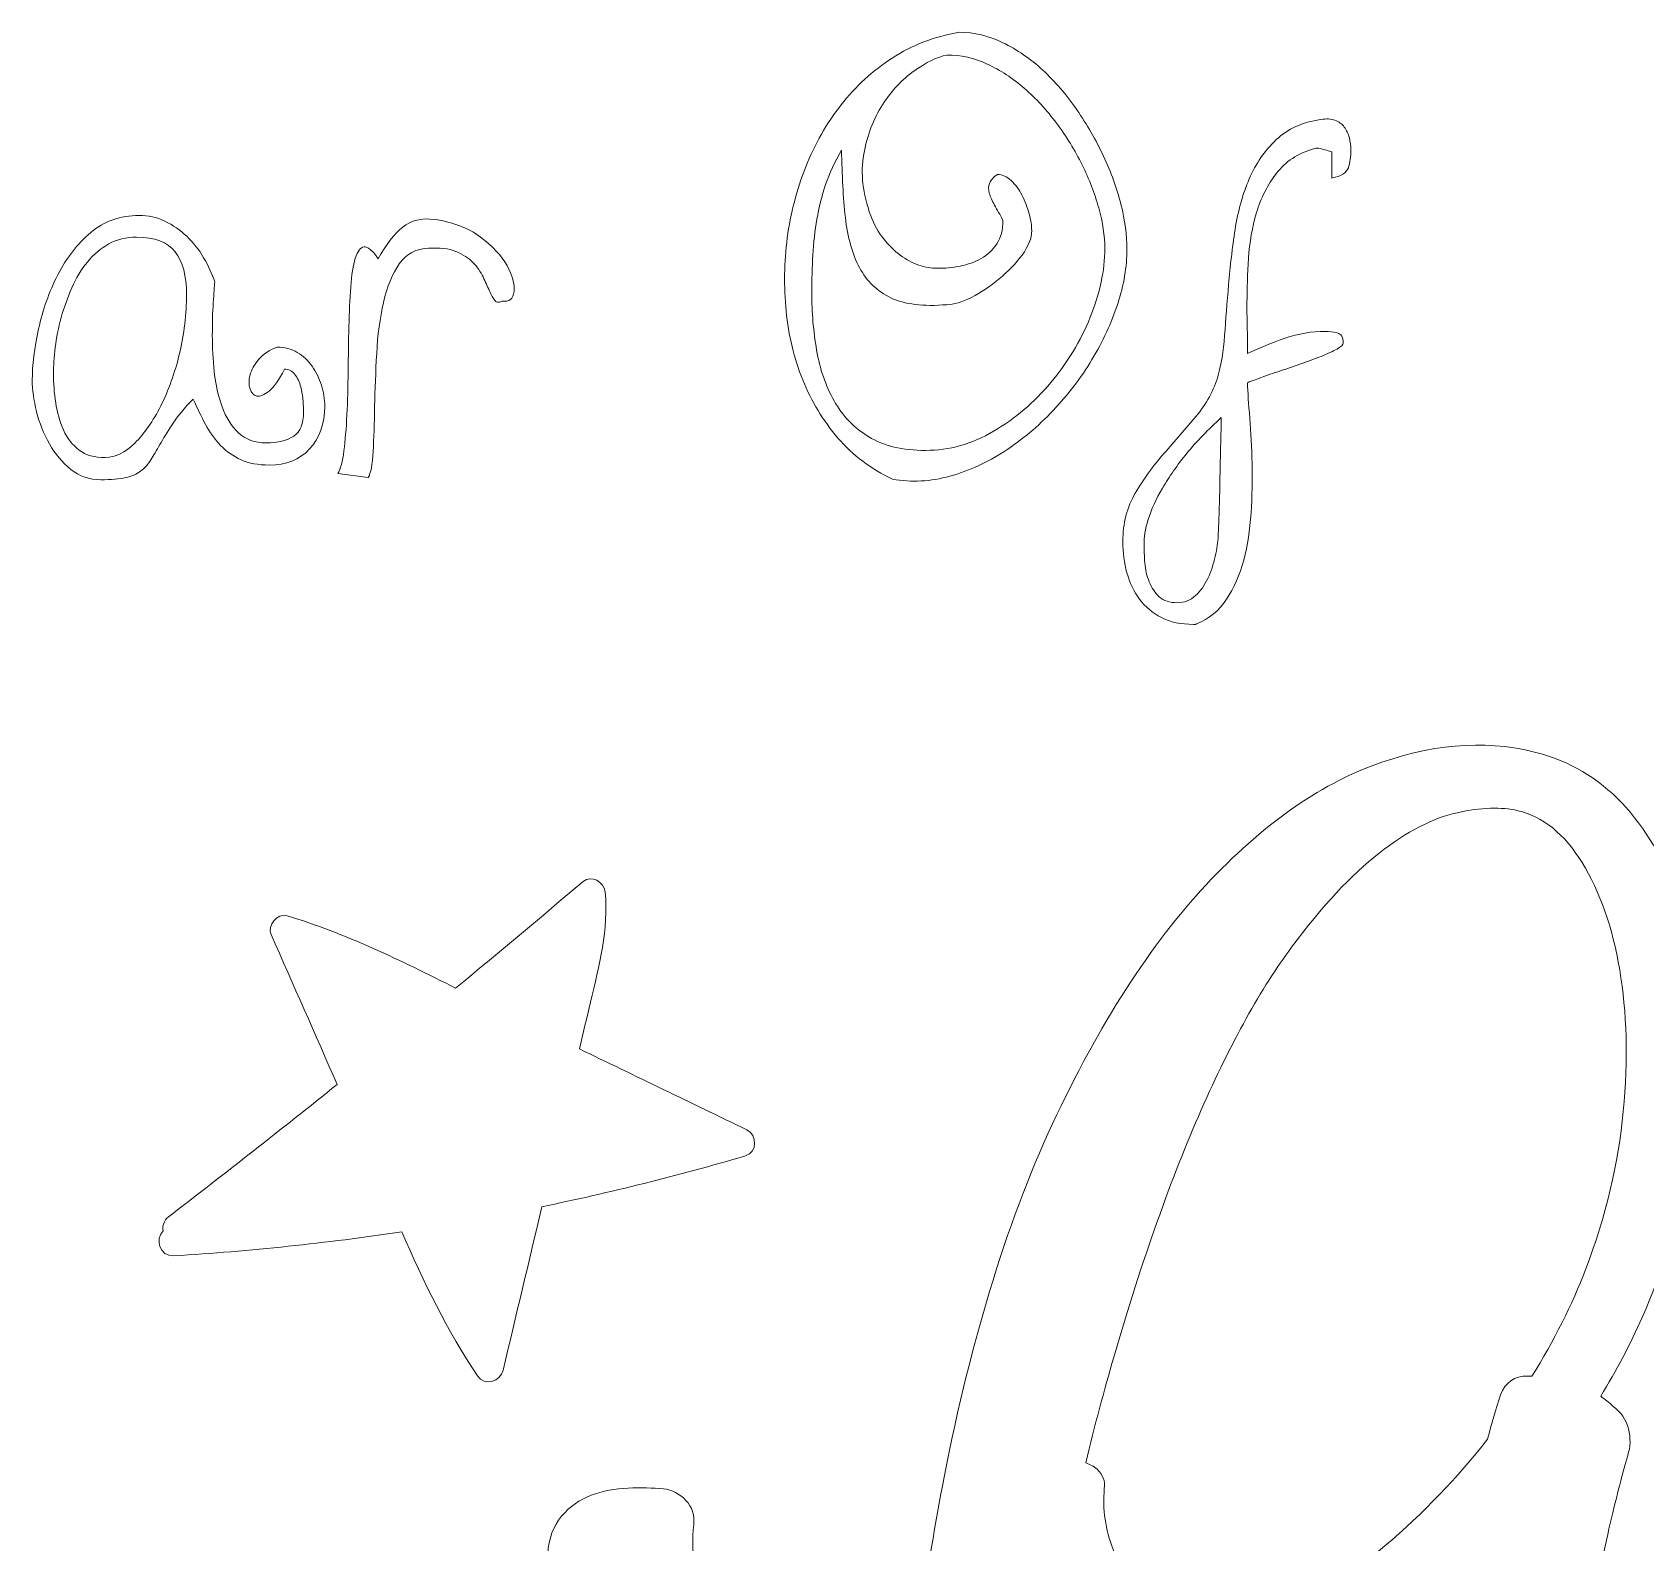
# Model space of a CAD drawing. Header units: inches. Extents: x 1.07 to 4.69, y -5.47 to -0.55.
# Drawn here: x 2.569 to 3.967, y -4.164 to -2.856 of the extents above; entities that cross this region are included whole.
import ezdxf

# ---------------------------------------------------------------- set-up
doc = ezdxf.new("R2010")
doc.units = ezdxf.units.IN
doc.header["$MEASUREMENT"] = 0
doc.layers.add('Layer 1', color=7, linetype='Continuous')

# ---------------------------------------------------------------- blocks, each defined once
blk = doc.blocks.new('block 6')
at = {"layer": 'Layer 1', "lineweight": 0}
for points, knots in [([(4.6848, -4.1544), (4.6815, -4.1453), (4.6769, -4.1369), (4.671, -4.1294), (4.6577, -4.1152), (4.6393, -4.1039), (4.6159, -4.0956), (4.5959, -4.0889), (4.5696, -4.0847), (4.537, -4.0831), (4.5045, -4.0814), (4.464, -4.0868), (4.4156, -4.0993), (4.383, -4.1085), (4.3465, -4.119), (4.306, -4.1306), (4.2655, -4.1423), (4.2235, -4.1544), (4.1801, -4.167), (4.1367, -4.1795), (4.0927, -4.1916), (4.048, -4.2033), (4.0034, -4.215), (3.9597, -4.2254), (3.9172, -4.2346), (3.9238, -4.2012), (3.9301, -4.172), (3.9359, -4.1469), (3.9418, -4.1219), (3.9468, -4.1023), (3.951, -4.0881), (3.9535, -4.0806), (3.9537, -4.0728), (3.9516, -4.0649), (3.9495, -4.057), (3.9451, -4.0505), (3.9384, -4.0455), (3.9349, -4.0422), (3.9313, -4.0393), (3.9276, -4.0367), (3.9412, -4.0146), (3.9533, -3.992), (3.9635, -3.9685), (3.9819, -3.9263), (3.9952, -3.8842), (4.0036, -3.842), (4.0119, -3.7998), (4.0152, -3.7587), (4.0136, -3.7186), (4.0119, -3.6786), (4.0059, -3.6423), (3.9954, -3.6097), (3.985, -3.5771), (3.9698, -3.5496), (3.9497, -3.527), (3.9297, -3.5045), (3.9055, -3.4891), (3.8771, -3.4807), (3.8345, -3.4682), (3.7882, -3.4705), (3.7381, -3.4876), (3.688, -3.5047), (3.6387, -3.5385), (3.5903, -3.589), (3.5419, -3.6396), (3.4972, -3.7076), (3.4563, -3.7932), (3.4154, -3.8787), (3.3828, -3.9837), (3.3586, -4.1081), (3.3519, -4.1432), (3.3461, -4.177), (3.3411, -4.2095), (3.3361, -4.2421), (3.3315, -4.2734), (3.3273, -4.3035), (3.2831, -4.3001), (3.2484, -4.2922), (3.2234, -4.2797), (3.1983, -4.2671), (3.1796, -4.2532), (3.167, -4.2377), (3.1545, -4.2223), (3.1468, -4.2064), (3.1439, -4.1901), (3.141, -4.1739), (3.1403, -4.1599), (3.142, -4.1482), (3.1428, -4.1398), (3.1405, -4.1327), (3.1351, -4.1269), (3.1297, -4.1211), (3.1232, -4.1177), (3.1157, -4.1169), (3.1065, -4.116), (3.0963, -4.1158), (3.085, -4.1163), (3.0737, -4.1167), (3.0631, -4.1187), (3.0531, -4.1225), (3.0431, -4.1263), (3.0345, -4.1323), (3.0274, -4.1407), (3.0203, -4.149), (3.0163, -4.1599), (3.0155, -4.1732), (3.0138, -4.1941), (3.0211, -4.2135), (3.0374, -4.2315), (3.0537, -4.2494), (3.0719, -4.2651), (3.0919, -4.2784), (3.1153, -4.2934), (3.1424, -4.3076), (3.1733, -4.321), (3.2234, -4.3402), (3.2722, -4.3523), (3.3198, -4.3573), (3.3115, -4.4283), (3.3062, -4.4919), (3.3042, -4.5483), (3.3021, -4.6046), (3.3017, -4.6537), (3.3029, -4.6954), (3.3042, -4.7372), (3.3062, -4.7714), (3.3092, -4.7981), (3.3121, -4.8248), (3.3144, -4.844), (3.3161, -4.8557), (3.3177, -4.8657), (3.3223, -4.8733), (3.3298, -4.8783), (3.3357, -4.8824), (3.3434, -4.8866), (3.353, -4.8908), (3.3626, -4.895), (3.3732, -4.8954), (3.3849, -4.892), (3.4033, -4.8862), (3.4116, -4.8741), (3.41, -4.8557), (3.41, -4.8557), (3.4112, -4.8557), (3.4112, -4.8557), (3.4188, -4.7923), (3.4283, -4.733), (3.44, -4.6779), (3.445, -4.6545), (3.4507, -4.6312), (3.4569, -4.6078), (3.4632, -4.5844), (3.4699, -4.5623), (3.477, -4.5414), (3.4841, -4.5205), (3.492, -4.5022), (3.5008, -4.4863), (3.5095, -4.4704), (3.5189, -4.4583), (3.529, -4.45), (3.529, -4.45), (3.534, -4.4475), (3.534, -4.4475), (3.5365, -4.4467), (3.5398, -4.4475), (3.544, -4.45), (3.549, -4.455), (3.5498, -4.4684), (3.5465, -4.4901), (3.5365, -4.5401), (3.531, -4.5865), (3.5302, -4.6291), (3.5294, -4.6716), (3.5327, -4.7086), (3.5402, -4.7399), (3.5477, -4.7712), (3.5594, -4.796), (3.5753, -4.8144), (3.5911, -4.8328), (3.6112, -4.8424), (3.6354, -4.8432), (3.6521, -4.844), (3.6675, -4.8399), (3.6817, -4.8307), (3.6959, -4.8215), (3.7088, -4.8092), (3.7206, -4.7937), (3.7322, -4.7783), (3.7427, -4.7614), (3.7519, -4.743), (3.7574, -4.7318), (3.7624, -4.7208), (3.7671, -4.7097), (3.7722, -4.7454), (3.7792, -4.7741), (3.7882, -4.7956), (3.8007, -4.8257), (3.8136, -4.8478), (3.827, -4.862), (3.842, -4.8778), (3.8587, -4.8866), (3.8771, -4.8883), (3.8938, -4.8891), (3.9094, -4.8837), (3.924, -4.872), (3.9386, -4.8603), (3.9522, -4.8453), (3.9647, -4.8269), (3.9773, -4.8086), (3.9885, -4.7881), (3.9985, -4.7656), (4.0086, -4.743), (4.0173, -4.7211), (4.0248, -4.6998), (4.0324, -4.6785), (4.0384, -4.6593), (4.043, -4.6422), (4.0476, -4.6251), (4.0507, -4.6128), (4.0524, -4.6053), (4.0549, -4.5961), (4.0524, -4.5877), (4.0449, -4.5802), (4.0415, -4.5786), (4.0394, -4.5773), (4.0386, -4.5765), (4.0319, -4.5723), (4.0269, -4.574), (4.0236, -4.5815), (4.0203, -4.5915), (4.0142, -4.6096), (4.0054, -4.6359), (3.9967, -4.6622), (3.9864, -4.689), (3.9748, -4.7161), (3.9631, -4.7432), (3.951, -4.7672), (3.9384, -4.7881), (3.9259, -4.809), (3.9142, -4.8194), (3.9034, -4.8194), (3.8892, -4.8194), (3.8785, -4.8113), (3.8714, -4.795), (3.8643, -4.7787), (3.8597, -4.757), (3.8577, -4.7299), (3.8556, -4.7027), (3.8556, -4.6714), (3.8577, -4.6359), (3.8597, -4.6005), (3.8633, -4.5629), (3.8683, -4.5232), (3.8733, -4.4836), (3.8792, -4.4435), (3.8859, -4.403), (3.8925, -4.3625), (3.8996, -4.3239), (3.9071, -4.2872), (3.9998, -4.2697), (4.0854, -4.2509), (4.1639, -4.2308), (4.2423, -4.2108), (4.3104, -4.1947), (4.368, -4.1826), (4.4256, -4.1705), (4.4709, -4.1645), (4.5039, -4.1645), (4.5368, -4.1645), (4.5546, -4.1757), (4.5571, -4.1983), (4.5579, -4.2075), (4.5608, -4.2141), (4.5658, -4.2183), (4.5708, -4.2225), (4.5759, -4.2254), (4.5809, -4.2271), (4.5867, -4.2296), (4.5934, -4.2308), (4.6009, -4.2308), (4.6176, -4.2317), (4.6328, -4.2296), (4.6466, -4.2246), (4.6604, -4.2196), (4.6706, -4.2133), (4.6773, -4.2058), (4.684, -4.1966), (4.6875, -4.1876), (4.6879, -4.1789), (4.6883, -4.1701), (4.6873, -4.162), (4.6848, -4.1544)], [0, 0, 0, 0, 1, 1, 1, 2, 2, 2, 3, 3, 3, 4, 4, 4, 5, 5, 5, 6, 6, 6, 7, 7, 7, 8, 8, 8, 9, 9, 9, 10, 10, 10, 11, 11, 11, 12, 12, 12, 13, 13, 13, 14, 14, 14, 15, 15, 15, 16, 16, 16, 17, 17, 17, 18, 18, 18, 19, 19, 19, 20, 20, 20, 21, 21, 21, 22, 22, 22, 23, 23, 23, 24, 24, 24, 25, 25, 25, 26, 26, 26, 27, 27, 27, 28, 28, 28, 29, 29, 29, 30, 30, 30, 31, 31, 31, 32, 32, 32, 33, 33, 33, 34, 34, 34, 35, 35, 35, 36, 36, 36, 37, 37, 37, 38, 38, 38, 39, 39, 39, 40, 40, 40, 41, 41, 41, 42, 42, 42, 43, 43, 43, 44, 44, 44, 45, 45, 45, 46, 46, 46, 47, 47, 47, 48, 48, 48, 49, 49, 49, 50, 50, 50, 51, 51, 51, 52, 52, 52, 53, 53, 53, 54, 54, 54, 55, 55, 55, 56, 56, 56, 57, 57, 57, 58, 58, 58, 59, 59, 59, 60, 60, 60, 61, 61, 61, 62, 62, 62, 63, 63, 63, 64, 64, 64, 65, 65, 65, 66, 66, 66, 67, 67, 67, 68, 68, 68, 69, 69, 69, 70, 70, 70, 71, 71, 71, 72, 72, 72, 73, 73, 73, 74, 74, 74, 75, 75, 75, 76, 76, 76, 77, 77, 77, 78, 78, 78, 79, 79, 79, 80, 80, 80, 81, 81, 81, 82, 82, 82, 83, 83, 83, 84, 84, 84, 85, 85, 85, 86, 86, 86, 87, 87, 87, 88, 88, 88, 89, 89, 89, 90, 90, 90, 91, 91, 91, 92, 92, 92, 93, 93, 93, 94, 94, 94, 95, 95, 95, 96, 96, 96, 97, 97, 97, 97]), ([(3.5815, -3.7888), (3.6074, -3.7303), (3.6335, -3.6834), (3.6598, -3.6479), (3.6861, -3.6124), (3.7114, -3.5853), (3.7356, -3.5665), (3.7598, -3.5477), (3.7823, -3.536), (3.8032, -3.5314), (3.8241, -3.5268), (3.8416, -3.5262), (3.8558, -3.5296), (3.8775, -3.5346), (3.8961, -3.5496), (3.9115, -3.5746), (3.927, -3.5997), (3.9378, -3.6306), (3.9441, -3.6673), (3.9503, -3.704), (3.9514, -3.7449), (3.9472, -3.79), (3.943, -3.8351), (3.9322, -3.8806), (3.9147, -3.9265), (3.9029, -3.9575), (3.8873, -3.9884), (3.868, -4.0193), (3.8669, -4.0193), (3.8656, -4.0192), (3.8646, -4.0192), (3.8529, -4.0192), (3.8449, -4.0246), (3.8408, -4.0355), (3.837, -4.0475), (3.8332, -4.0605), (3.8295, -4.074), (3.8036, -4.1071), (3.7741, -4.138), (3.7406, -4.1663), (3.702, -4.199), (3.6588, -4.2269), (3.6114, -4.2502), (3.6098, -4.2498), (3.6081, -4.2495), (3.6066, -4.249), (3.579, -4.2402), (3.5569, -4.2292), (3.5402, -4.2158), (3.5235, -4.2025), (3.5118, -4.187), (3.5052, -4.1695), (3.4985, -4.1519), (3.496, -4.1344), (3.4976, -4.1169), (3.4985, -4.1102), (3.4964, -4.1046), (3.4914, -4.1), (3.4885, -4.0973), (3.4852, -4.0956), (3.4815, -4.0944), (3.4893, -4.0622), (3.4974, -4.0316), (3.5058, -4.0029), (3.5304, -3.9186), (3.5557, -3.8472), (3.5815, -3.7888)], [0, 0, 0, 0, 1, 1, 1, 2, 2, 2, 3, 3, 3, 4, 4, 4, 5, 5, 5, 6, 6, 6, 7, 7, 7, 8, 8, 8, 9, 9, 9, 10, 10, 10, 11, 11, 11, 12, 12, 12, 13, 13, 13, 14, 14, 14, 15, 15, 15, 16, 16, 16, 17, 17, 17, 18, 18, 18, 19, 19, 19, 20, 20, 20, 21, 21, 21, 22, 22, 22, 22])]:
    blk.add_open_spline(points, degree=3, knots=knots, dxfattribs=at)
blk = doc.blocks.new('block 10')
at = {"layer": 'Layer 1', "lineweight": 0}
for points, knots in [([(2.6904, -3.1949), (2.6947, -3.1882), (2.7007, -3.1809), (2.7083, -3.1731), (2.7118, -3.1809), (2.7153, -3.1883), (2.719, -3.1951), (2.7226, -3.202), (2.727, -3.208), (2.7321, -3.2133), (2.7372, -3.2185), (2.7431, -3.2227), (2.7498, -3.2257), (2.7564, -3.2288), (2.7646, -3.2303), (2.7742, -3.2303), (2.7888, -3.2303), (2.8004, -3.2256), (2.8092, -3.2163), (2.8179, -3.207), (2.8223, -3.1946), (2.8223, -3.1792), (2.8223, -3.1731), (2.8213, -3.167), (2.8194, -3.1611), (2.8175, -3.1551), (2.8148, -3.1496), (2.8114, -3.1447), (2.8079, -3.1397), (2.8036, -3.1357), (2.7985, -3.1327), (2.7934, -3.1296), (2.7876, -3.1281), (2.7812, -3.1281), (2.7742, -3.1307), (2.7688, -3.1343), (2.765, -3.1388), (2.7613, -3.1433), (2.7588, -3.1478), (2.7576, -3.1523), (2.7564, -3.1568), (2.7564, -3.1608), (2.7576, -3.1643), (2.7588, -3.1678), (2.7607, -3.1699), (2.7635, -3.1705), (2.7663, -3.171), (2.7698, -3.1697), (2.774, -3.1663), (2.7782, -3.163), (2.7827, -3.1566), (2.7873, -3.1473), (2.7911, -3.1473), (2.7942, -3.1488), (2.7965, -3.1519), (2.7988, -3.1549), (2.8005, -3.1585), (2.8015, -3.1626), (2.8025, -3.1667), (2.8032, -3.1707), (2.8035, -3.1748), (2.8038, -3.1789), (2.8039, -3.1821), (2.8039, -3.1844), (2.8039, -3.1943), (2.8011, -3.2013), (2.7954, -3.2052), (2.7897, -3.2091), (2.7818, -3.2111), (2.7716, -3.2111), (2.7617, -3.2111), (2.7537, -3.2082), (2.7476, -3.2023), (2.7415, -3.1965), (2.7367, -3.189), (2.7334, -3.1798), (2.73, -3.1707), (2.7278, -3.1606), (2.7266, -3.1497), (2.7254, -3.1388), (2.7249, -3.1282), (2.7249, -3.1178), (2.7249, -3.1075), (2.7251, -3.0982), (2.7257, -3.0899), (2.7263, -3.0816), (2.7267, -3.0755), (2.727, -3.0717), (2.7247, -3.0647), (2.7215, -3.0578), (2.7174, -3.0508), (2.7134, -3.0438), (2.7085, -3.0376), (2.7028, -3.0322), (2.6971, -3.0268), (2.6908, -3.0224), (2.6838, -3.0191), (2.6768, -3.0157), (2.6694, -3.0141), (2.6615, -3.0141), (2.6452, -3.0141), (2.6312, -3.019), (2.6196, -3.0289), (2.6079, -3.0388), (2.5984, -3.0511), (2.591, -3.0656), (2.5835, -3.0802), (2.578, -3.0958), (2.5744, -3.1124), (2.5707, -3.1289), (2.5689, -3.1438), (2.5689, -3.1569), (2.5689, -3.1651), (2.5702, -3.1741), (2.5726, -3.184), (2.5751, -3.1939), (2.5788, -3.2032), (2.5838, -3.212), (2.5887, -3.2207), (2.5949, -3.228), (2.6023, -3.234), (2.6098, -3.24), (2.6184, -3.243), (2.6283, -3.243), (2.6373, -3.243), (2.6445, -3.2424), (2.6497, -3.2412), (2.655, -3.2401), (2.6593, -3.2382), (2.6628, -3.2355), (2.6663, -3.2329), (2.6692, -3.2297), (2.6716, -3.2259), (2.6739, -3.2221), (2.6765, -3.2177), (2.6794, -3.2126), (2.6823, -3.2075), (2.686, -3.2016), (2.6904, -3.1949)], [0, 0, 0, 0, 1, 1, 1, 2, 2, 2, 3, 3, 3, 4, 4, 4, 5, 5, 5, 6, 6, 6, 7, 7, 7, 8, 8, 8, 9, 9, 9, 10, 10, 10, 11, 11, 11, 12, 12, 12, 13, 13, 13, 14, 14, 14, 15, 15, 15, 16, 16, 16, 17, 17, 17, 18, 18, 18, 19, 19, 19, 20, 20, 20, 21, 21, 21, 22, 22, 22, 23, 23, 23, 24, 24, 24, 25, 25, 25, 26, 26, 26, 27, 27, 27, 28, 28, 28, 29, 29, 29, 30, 30, 30, 31, 31, 31, 32, 32, 32, 33, 33, 33, 34, 34, 34, 35, 35, 35, 36, 36, 36, 37, 37, 37, 38, 38, 38, 39, 39, 39, 40, 40, 40, 41, 41, 41, 42, 42, 42, 43, 43, 43, 44, 44, 44, 45, 45, 45, 46, 46, 46, 46]), ([(2.6578, -3.2113), (2.6495, -3.2196), (2.641, -3.2237), (2.6322, -3.2237), (2.6229, -3.224), (2.6154, -3.2219), (2.6095, -3.2174), (2.6037, -3.2129), (2.5992, -3.2071), (2.596, -3.1999), (2.5928, -3.1928), (2.5905, -3.1849), (2.5892, -3.1764), (2.5879, -3.1678), (2.5873, -3.1594), (2.5873, -3.1512), (2.5873, -3.1445), (2.5878, -3.137), (2.5888, -3.1285), (2.5898, -3.1201), (2.5916, -3.1114), (2.594, -3.1025), (2.5965, -3.0936), (2.5996, -3.0851), (2.6032, -3.0768), (2.6068, -3.0685), (2.6114, -3.061), (2.6167, -3.0545), (2.6221, -3.0479), (2.6283, -3.0427), (2.6353, -3.0388), (2.6423, -3.0348), (2.6503, -3.0329), (2.6593, -3.0329), (2.6751, -3.0329), (2.6862, -3.0372), (2.6928, -3.0457), (2.6993, -3.0543), (2.7026, -3.0665), (2.7026, -3.0822), (2.7026, -3.0997), (2.7005, -3.1169), (2.6965, -3.1338), (2.6924, -3.1506), (2.687, -3.1657), (2.6803, -3.179), (2.6736, -3.1922), (2.6661, -3.203), (2.6578, -3.2113)], [0, 0, 0, 0, 1, 1, 1, 2, 2, 2, 3, 3, 3, 4, 4, 4, 5, 5, 5, 6, 6, 6, 7, 7, 7, 8, 8, 8, 9, 9, 9, 10, 10, 10, 11, 11, 11, 12, 12, 12, 13, 13, 13, 14, 14, 14, 15, 15, 15, 16, 16, 16, 16])]:
    blk.add_open_spline(points, degree=3, knots=knots, dxfattribs=at)
blk = doc.blocks.new('block 11')
at = {"layer": 'Layer 1', "lineweight": 0}
for points, knots in [([(3.512, -3.0045), (3.5085, -2.9905), (3.5035, -2.9766), (3.4969, -2.9627), (3.4904, -2.9489), (3.4827, -2.9355), (3.4738, -2.9226), (3.4649, -2.9096), (3.4551, -2.8982), (3.4443, -2.8883), (3.4335, -2.8784), (3.422, -2.8704), (3.4098, -2.8645), (3.3976, -2.8585), (3.3849, -2.8555), (3.3718, -2.8555), (3.3502, -2.8593), (3.3309, -2.8667), (3.3139, -2.8778), (3.2969, -2.8888), (3.2821, -2.9024), (3.2696, -2.9184), (3.257, -2.9344), (3.2469, -2.9523), (3.239, -2.9721), (3.2311, -2.9919), (3.2258, -3.0124), (3.223, -3.0335), (3.2203, -3.0546), (3.2199, -3.0757), (3.222, -3.0968), (3.224, -3.118), (3.2288, -3.1378), (3.2364, -3.1565), (3.2439, -3.1751), (3.2541, -3.1919), (3.2669, -3.2069), (3.2798, -3.2219), (3.2955, -3.2338), (3.3141, -3.2425), (3.3307, -3.2454), (3.3473, -3.2446), (3.3639, -3.2399), (3.3805, -3.2353), (3.3963, -3.228), (3.4113, -3.2183), (3.4263, -3.2085), (3.4403, -3.1968), (3.4532, -3.1831), (3.4662, -3.1694), (3.4774, -3.1547), (3.4869, -3.139), (3.4964, -3.1233), (3.5038, -3.1072), (3.5092, -3.0907), (3.5146, -3.0743), (3.5172, -3.0585), (3.5172, -3.0433), (3.5172, -3.0314), (3.5155, -3.0184), (3.512, -3.0045)], [0, 0, 0, 0, 1, 1, 1, 2, 2, 2, 3, 3, 3, 4, 4, 4, 5, 5, 5, 6, 6, 6, 7, 7, 7, 8, 8, 8, 9, 9, 9, 10, 10, 10, 11, 11, 11, 12, 12, 12, 13, 13, 13, 14, 14, 14, 15, 15, 15, 16, 16, 16, 17, 17, 17, 18, 18, 18, 19, 19, 19, 20, 20, 20, 20]), ([(3.4854, -3.1023), (3.4769, -3.123), (3.4655, -3.1418), (3.4513, -3.1589), (3.437, -3.1759), (3.4205, -3.19), (3.4017, -3.201), (3.3829, -3.2121), (3.3633, -3.2176), (3.3429, -3.2176), (3.3229, -3.2176), (3.3064, -3.2137), (3.2936, -3.2058), (3.2808, -3.198), (3.2707, -3.1876), (3.2635, -3.1746), (3.2562, -3.1616), (3.2511, -3.147), (3.2484, -3.1307), (3.2456, -3.1144), (3.2442, -3.0979), (3.2442, -3.0813), (3.2442, -3.07), (3.2445, -3.059), (3.2451, -3.0484), (3.2457, -3.0377), (3.2469, -3.0274), (3.2486, -3.0173), (3.2504, -3.0073), (3.2529, -2.9973), (3.2562, -2.9874), (3.2596, -2.9775), (3.2642, -2.9676), (3.27, -2.9577), (3.2703, -2.9793), (3.2714, -2.9986), (3.2733, -3.0158), (3.2752, -3.033), (3.2792, -3.0475), (3.2855, -3.0593), (3.2918, -3.0711), (3.3009, -3.0798), (3.3128, -3.0855), (3.3247, -3.0912), (3.3409, -3.0931), (3.3613, -3.0914), (3.3671, -3.0914), (3.3742, -3.0893), (3.3825, -3.0851), (3.3908, -3.0808), (3.3988, -3.0755), (3.4065, -3.0691), (3.4142, -3.0627), (3.4208, -3.0558), (3.4264, -3.0484), (3.4319, -3.0409), (3.4347, -3.0339), (3.4347, -3.0272), (3.4347, -3.0231), (3.434, -3.0183), (3.4325, -3.0128), (3.431, -3.0072), (3.429, -3.0019), (3.4264, -2.9968), (3.4238, -2.9917), (3.4206, -2.9874), (3.417, -2.9839), (3.4133, -2.9804), (3.4093, -2.9787), (3.405, -2.9787), (3.4015, -2.981), (3.3992, -2.9835), (3.3982, -2.9861), (3.3972, -2.9887), (3.3971, -2.9916), (3.398, -2.9948), (3.3989, -2.9981), (3.4004, -3.0015), (3.4026, -3.0053), (3.4048, -3.0091), (3.4072, -3.0135), (3.4098, -3.0184), (3.4098, -3.0266), (3.408, -3.0334), (3.4045, -3.0388), (3.4011, -3.0441), (3.3965, -3.0484), (3.391, -3.0514), (3.3855, -3.0545), (3.3794, -3.0567), (3.3727, -3.058), (3.366, -3.0593), (3.3594, -3.0599), (3.353, -3.0599), (3.3478, -3.0599), (3.3424, -3.059), (3.3368, -3.0571), (3.3313, -3.0552), (3.326, -3.0524), (3.3209, -3.0486), (3.3158, -3.0448), (3.311, -3.0401), (3.3065, -3.0344), (3.302, -3.0287), (3.2982, -3.0221), (3.2953, -3.0145), (3.2883, -2.9953), (3.2863, -2.9775), (3.2892, -2.9612), (3.2921, -2.9449), (3.2975, -2.9306), (3.3054, -2.9184), (3.3132, -2.9062), (3.3224, -2.8963), (3.3329, -2.8889), (3.3434, -2.8815), (3.3529, -2.8769), (3.3613, -2.8752), (3.3732, -2.8752), (3.3849, -2.8778), (3.3962, -2.883), (3.4076, -2.8883), (3.4183, -2.8953), (3.4283, -2.904), (3.4384, -2.9127), (3.4477, -2.9229), (3.4563, -2.9343), (3.4649, -2.9459), (3.4722, -2.9578), (3.4784, -2.9702), (3.4845, -2.9826), (3.4893, -2.995), (3.4928, -3.0075), (3.4963, -3.02), (3.498, -3.0318), (3.498, -3.0429), (3.498, -3.0618), (3.4938, -3.0816), (3.4854, -3.1023)], [0, 0, 0, 0, 1, 1, 1, 2, 2, 2, 3, 3, 3, 4, 4, 4, 5, 5, 5, 6, 6, 6, 7, 7, 7, 8, 8, 8, 9, 9, 9, 10, 10, 10, 11, 11, 11, 12, 12, 12, 13, 13, 13, 14, 14, 14, 15, 15, 15, 16, 16, 16, 17, 17, 17, 18, 18, 18, 19, 19, 19, 20, 20, 20, 21, 21, 21, 22, 22, 22, 23, 23, 23, 24, 24, 24, 25, 25, 25, 26, 26, 26, 27, 27, 27, 28, 28, 28, 29, 29, 29, 30, 30, 30, 31, 31, 31, 32, 32, 32, 33, 33, 33, 34, 34, 34, 35, 35, 35, 36, 36, 36, 37, 37, 37, 38, 38, 38, 39, 39, 39, 40, 40, 40, 41, 41, 41, 42, 42, 42, 43, 43, 43, 44, 44, 44, 45, 45, 45, 46, 46, 46, 46])]:
    blk.add_open_spline(points, degree=3, knots=knots, dxfattribs=at)
blk = doc.blocks.new('block 12')
at = {"layer": 'Layer 1', "lineweight": 0}
for points, knots in [([(3.7055, -2.9376), (3.7035, -2.935), (3.7008, -2.933), (3.6974, -2.9317), (3.6941, -2.9304), (3.6899, -2.9302), (3.685, -2.9311), (3.6693, -2.9334), (3.6564, -2.9392), (3.6465, -2.9485), (3.6366, -2.9579), (3.6289, -2.9692), (3.6232, -2.9824), (3.6175, -2.9957), (3.6134, -3.0103), (3.6109, -3.0263), (3.6085, -3.0423), (3.6066, -3.0582), (3.6053, -3.0739), (3.6039, -3.0896), (3.6028, -3.1044), (3.6018, -3.1182), (3.6007, -3.1321), (3.5989, -3.1435), (3.5963, -3.1525), (3.5925, -3.1656), (3.5861, -3.1775), (3.5771, -3.1881), (3.568, -3.1988), (3.5588, -3.2095), (3.5493, -3.2202), (3.5399, -3.231), (3.5316, -3.2425), (3.5244, -3.2545), (3.5173, -3.2666), (3.5137, -3.2807), (3.5137, -3.2967), (3.5137, -3.306), (3.5149, -3.315), (3.5172, -3.3236), (3.5196, -3.3321), (3.5232, -3.3398), (3.5282, -3.3465), (3.5331, -3.3532), (3.5394, -3.3585), (3.5472, -3.3624), (3.5549, -3.3664), (3.5641, -3.3683), (3.5749, -3.3683), (3.5749, -3.3683), (3.5766, -3.3683), (3.5766, -3.3683), (3.5769, -3.3683), (3.5772, -3.3682), (3.5775, -3.3679), (3.5883, -3.3635), (3.597, -3.3564), (3.6035, -3.3465), (3.6101, -3.3366), (3.615, -3.3253), (3.6184, -3.3126), (3.6217, -3.3), (3.6238, -3.2863), (3.6247, -3.2718), (3.6256, -3.2572), (3.6259, -3.243), (3.6256, -3.229), (3.6253, -3.215), (3.6246, -3.2019), (3.6236, -3.1897), (3.6226, -3.1774), (3.6219, -3.1672), (3.6216, -3.1591), (3.6234, -3.1582), (3.6267, -3.1569), (3.6315, -3.1552), (3.6363, -3.1534), (3.6417, -3.1515), (3.6479, -3.1495), (3.654, -3.1474), (3.6604, -3.1453), (3.6671, -3.1429), (3.6738, -3.1406), (3.6799, -3.1383), (3.6854, -3.1362), (3.6909, -3.134), (3.6955, -3.1319), (3.6992, -3.1298), (3.7028, -3.1278), (3.7046, -3.126), (3.7046, -3.1246), (3.7046, -3.1196), (3.7029, -3.1167), (3.6994, -3.1158), (3.6959, -3.115), (3.6924, -3.1145), (3.6889, -3.1145), (3.6773, -3.1145), (3.6657, -3.1165), (3.6542, -3.1204), (3.6427, -3.1244), (3.6318, -3.1288), (3.6216, -3.1338), (3.6216, -3.132), (3.6216, -3.1291), (3.6216, -3.125), (3.6216, -3.1209), (3.6216, -3.1165), (3.6214, -3.1117), (3.6213, -3.1069), (3.6212, -3.1024), (3.6212, -3.0982), (3.6212, -3.0939), (3.6212, -3.091), (3.6212, -3.0892), (3.6212, -3.0776), (3.6216, -3.0649), (3.6225, -3.0512), (3.6234, -3.0375), (3.6257, -3.0243), (3.6295, -3.0117), (3.6333, -2.999), (3.639, -2.9876), (3.6468, -2.9776), (3.6545, -2.9675), (3.6652, -2.9605), (3.6789, -2.9564), (3.68, -2.9558), (3.6815, -2.9557), (3.6832, -2.956), (3.685, -2.9563), (3.6867, -2.9567), (3.6885, -2.9573), (3.6905, -2.9579), (3.6925, -2.9584), (3.6946, -2.959), (3.6946, -2.959), (3.6946, -2.9817), (3.6946, -2.9817), (3.7027, -2.9803), (3.7075, -2.9773), (3.709, -2.9728), (3.7105, -2.9683), (3.7112, -2.9631), (3.7112, -2.9573), (3.7112, -2.9538), (3.7107, -2.9503), (3.7099, -2.9468), (3.709, -2.9433), (3.7075, -2.9402), (3.7055, -2.9376)], [0, 0, 0, 0, 1, 1, 1, 2, 2, 2, 3, 3, 3, 4, 4, 4, 5, 5, 5, 6, 6, 6, 7, 7, 7, 8, 8, 8, 9, 9, 9, 10, 10, 10, 11, 11, 11, 12, 12, 12, 13, 13, 13, 14, 14, 14, 15, 15, 15, 16, 16, 16, 17, 17, 17, 18, 18, 18, 19, 19, 19, 20, 20, 20, 21, 21, 21, 22, 22, 22, 23, 23, 23, 24, 24, 24, 25, 25, 25, 26, 26, 26, 27, 27, 27, 28, 28, 28, 29, 29, 29, 30, 30, 30, 31, 31, 31, 32, 32, 32, 33, 33, 33, 34, 34, 34, 35, 35, 35, 36, 36, 36, 37, 37, 37, 38, 38, 38, 39, 39, 39, 40, 40, 40, 41, 41, 41, 42, 42, 42, 43, 43, 43, 44, 44, 44, 45, 45, 45, 46, 46, 46, 47, 47, 47, 48, 48, 48, 49, 49, 49, 50, 50, 50, 50]), ([(3.5987, -3.201), (3.5986, -3.2063), (3.5984, -3.2122), (3.5983, -3.2189), (3.5981, -3.2256), (3.598, -3.2328), (3.5978, -3.2403), (3.5977, -3.2479), (3.5975, -3.255), (3.5974, -3.2617), (3.5972, -3.2684), (3.597, -3.2745), (3.5967, -3.2799), (3.5964, -3.2853), (3.5963, -3.2893), (3.5963, -3.2919), (3.596, -3.2968), (3.5951, -3.3027), (3.5937, -3.3094), (3.5922, -3.3161), (3.5901, -3.3224), (3.5873, -3.3284), (3.5846, -3.3343), (3.581, -3.3394), (3.5766, -3.3434), (3.5723, -3.3475), (3.567, -3.3495), (3.5609, -3.3495), (3.5542, -3.3495), (3.549, -3.3478), (3.5452, -3.3443), (3.5414, -3.3408), (3.5385, -3.3365), (3.5365, -3.3314), (3.5344, -3.3263), (3.5332, -3.3209), (3.5327, -3.315), (3.5323, -3.3092), (3.5321, -3.304), (3.5321, -3.2993), (3.5318, -3.2932), (3.533, -3.2859), (3.5356, -3.2775), (3.5382, -3.269), (3.5424, -3.2599), (3.548, -3.2502), (3.5537, -3.2404), (3.5608, -3.2304), (3.5692, -3.22), (3.5777, -3.2097), (3.5876, -3.1994), (3.5989, -3.1892), (3.5989, -3.1919), (3.5988, -3.1958), (3.5987, -3.201)], [0, 0, 0, 0, 1, 1, 1, 2, 2, 2, 3, 3, 3, 4, 4, 4, 5, 5, 5, 6, 6, 6, 7, 7, 7, 8, 8, 8, 9, 9, 9, 10, 10, 10, 11, 11, 11, 12, 12, 12, 13, 13, 13, 14, 14, 14, 15, 15, 15, 16, 16, 16, 17, 17, 17, 18, 18, 18, 18])]:
    blk.add_open_spline(points, degree=3, knots=knots, dxfattribs=at)

msp = doc.modelspace()

# ---------------------------------------------------------------- linework, layer by layer
at = {"layer": 'Layer 1', "lineweight": 0}
for points, knots in [([(2.9802, -3.0575), (2.985, -3.0661), (2.987, -3.0736), (2.9863, -3.08), (2.9856, -3.0864), (2.9821, -3.0892), (2.976, -3.0883), (2.9731, -3.0898), (2.9709, -3.0896), (2.9695, -3.0877), (2.968, -3.0858), (2.9665, -3.083), (2.9649, -3.0794), (2.9633, -3.0757), (2.9615, -3.0717), (2.9594, -3.0674), (2.9574, -3.063), (2.9545, -3.0588), (2.9507, -3.0549), (2.9469, -3.051), (2.942, -3.0478), (2.9358, -3.0453), (2.9297, -3.0428), (2.9219, -3.0419), (2.9123, -3.0425), (2.9015, -3.0428), (2.893, -3.0473), (2.8869, -3.056), (2.8808, -3.0647), (2.8762, -3.0759), (2.8732, -3.0894), (2.8701, -3.103), (2.8681, -3.1177), (2.8673, -3.1338), (2.8664, -3.1498), (2.8658, -3.1651), (2.8655, -3.1796), (2.8652, -3.1942), (2.8648, -3.2071), (2.8642, -3.2185), (2.8636, -3.2299), (2.8622, -3.2374), (2.8598, -3.2412), (2.8598, -3.2412), (2.8336, -3.2377), (2.8336, -3.2377), (2.836, -3.2336), (2.8377, -3.2271), (2.8389, -3.2181), (2.84, -3.209), (2.8409, -3.1986), (2.8415, -3.1868), (2.8421, -3.175), (2.8424, -3.1624), (2.8426, -3.149), (2.8427, -3.1357), (2.8429, -3.1228), (2.8432, -3.1104), (2.8435, -3.098), (2.844, -3.0866), (2.8448, -3.0761), (2.8455, -3.0656), (2.8468, -3.0573), (2.8487, -3.0512), (2.8506, -3.0451), (2.8531, -3.0418), (2.8563, -3.0414), (2.8595, -3.0409), (2.8636, -3.0444), (2.8686, -3.0516), (2.8753, -3.0394), (2.8823, -3.0303), (2.8898, -3.0243), (2.8972, -3.0184), (2.9063, -3.0161), (2.9171, -3.0176), (2.9334, -3.0199), (2.9468, -3.025), (2.9572, -3.0329), (2.9677, -3.0407), (2.9754, -3.049), (2.9802, -3.0575)], [0, 0, 0, 0, 1, 1, 1, 2, 2, 2, 3, 3, 3, 4, 4, 4, 5, 5, 5, 6, 6, 6, 7, 7, 7, 8, 8, 8, 9, 9, 9, 10, 10, 10, 11, 11, 11, 12, 12, 12, 13, 13, 13, 14, 14, 14, 15, 15, 15, 16, 16, 16, 17, 17, 17, 18, 18, 18, 19, 19, 19, 20, 20, 20, 21, 21, 21, 22, 22, 22, 23, 23, 23, 24, 24, 24, 25, 25, 25, 26, 26, 26, 27, 27, 27, 27]), ([(3.1868, -3.8286), (3.1286, -3.8456), (3.0697, -3.8603), (3.0104, -3.8726), (2.9992, -3.9198), (2.988, -3.967), (2.9768, -4.0142), (2.9744, -4.0243), (2.9609, -4.0283), (2.9546, -4.019), (2.9282, -3.9801), (2.908, -3.9374), (2.889, -3.8943), (2.8236, -3.9041), (2.7577, -3.9111), (2.6917, -3.9151), (2.6789, -3.9159), (2.6751, -3.9001), (2.6824, -3.8935), (2.6815, -3.8893), (2.6827, -3.8847), (2.687, -3.8813), (2.7361, -3.8436), (2.7848, -3.8054), (2.8331, -3.7667), (2.8141, -3.7234), (2.795, -3.6802), (2.7759, -3.6369), (2.7724, -3.629), (2.7809, -3.6181), (2.7896, -3.6207), (2.8401, -3.6357), (2.8882, -3.6594), (2.9357, -3.6833), (2.9727, -3.6528), (3.0095, -3.622), (3.0461, -3.5909), (3.0533, -3.5847), (3.0643, -3.5915), (3.0652, -3.5999), (3.0684, -3.6324), (3.06, -3.664), (3.0525, -3.6953), (3.0493, -3.7089), (3.0461, -3.7224), (3.0429, -3.7359), (3.0912, -3.7593), (3.1396, -3.7826), (3.1879, -3.806), (3.197, -3.8104), (3.1973, -3.8255), (3.1868, -3.8286)], [0, 0, 0, 0, 1, 1, 1, 2, 2, 2, 3, 3, 3, 4, 4, 4, 5, 5, 5, 6, 6, 6, 7, 7, 7, 8, 8, 8, 9, 9, 9, 10, 10, 10, 11, 11, 11, 12, 12, 12, 13, 13, 13, 14, 14, 14, 15, 15, 15, 16, 16, 16, 17, 17, 17, 17])]:
    msp.add_open_spline(points, degree=3, knots=knots, dxfattribs=at)

# ---------------------------------------------------------------- block references
at = {"layer": 'Layer 1'}
for name in ['block 11', 'block 12', 'block 10', 'block 6']:
    msp.add_blockref(name, (0, 0), dxfattribs=at)

doc.saveas('drawing.dxf')
